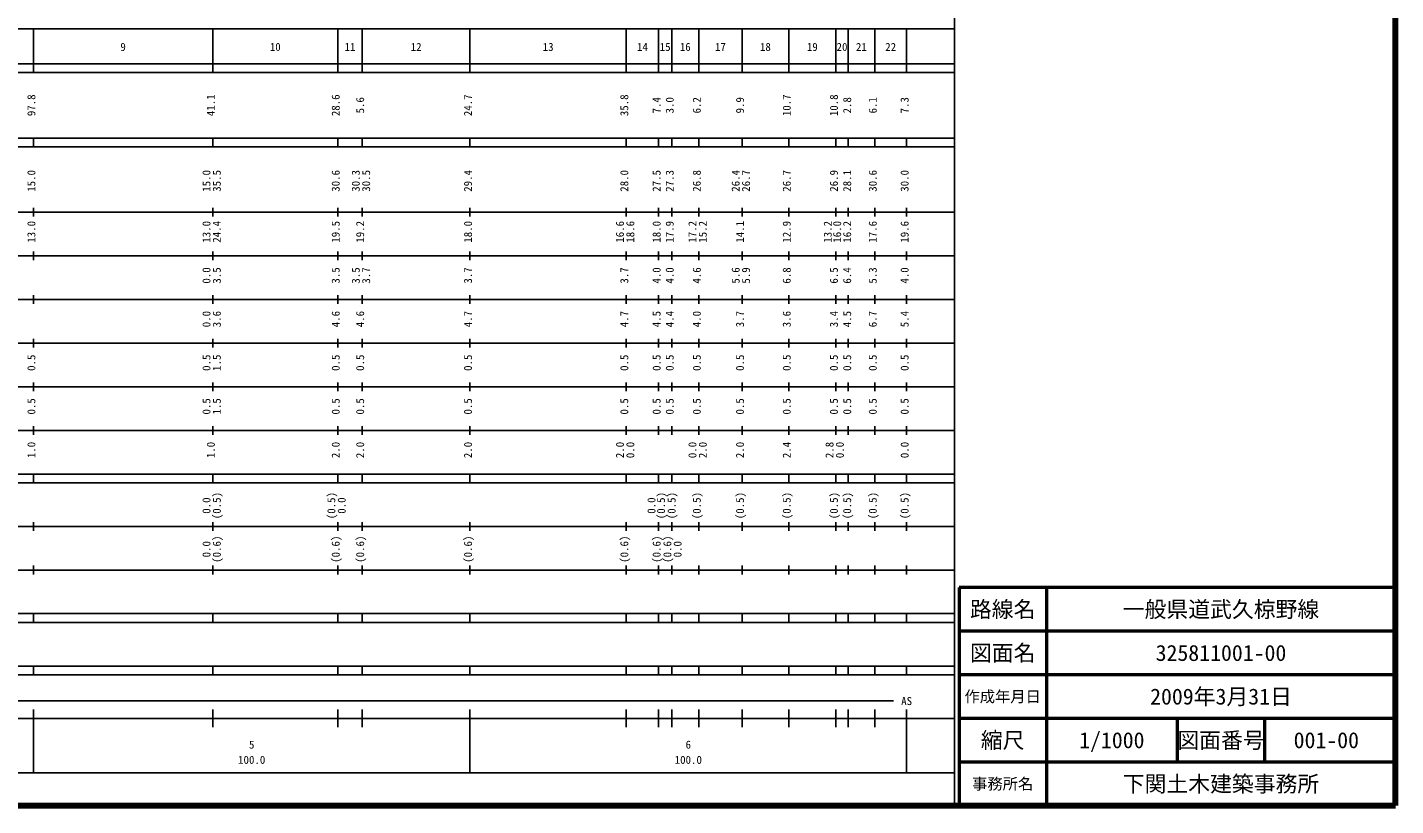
# Model space of a CAD drawing. Units: millimetres on the paper, enlarged 1000 times. Extents: x 40000 to 680000, y 20000 to 380000.
# Drawn here: x 366623 to 680000, y 20000 to 198357 of the extents above; entities that cross this region are included whole.
import ezdxf
from ezdxf.enums import TextEntityAlignment as Align

# ---------------------------------------------------------------- set-up
doc = ezdxf.new("R2010")
doc.units = ezdxf.units.MM
doc.header["$LTSCALE"] = 1000
for name, color, linetype, lineweight in [('M-TTL', 2, 'Continuous', 140), ('M-TTL-BAND', 7, 'Continuous', 25), ('M-TTL-FRAM', 2, 'Continuous', 50), ('M-TTL-LINE', 7, 'Continuous', 50)]:
    doc.layers.add(name, color=color, linetype=linetype, lineweight=lineweight)
doc.layers.add('M-TTL-TXT', color=7, linetype='Continuous')
doc.styles.add('ＭＳ ゴシック', font='')
doc.styles.get('ＭＳ ゴシック').set_extended_font_data('MS Gothic')

msp = doc.modelspace()

# ---------------------------------------------------------------- linework, layer by layer
at = {"layer": 'M-TTL'}
for p, q in [((680000, 20000), (680000, 380000)), ((40000, 20000), (680000, 20000))]:
    msp.add_line(p, q, dxfattribs=at)
at = {"layer": 'M-TTL-BAND'}
for p, q in [((579000, 20000), (579000, 370000)), ((68000, 198000), (579000, 198000)), ((368000, 188000), (368000, 198000)), ((409100, 188000), (409100, 198000)), ((437700, 188000), (437700, 198000)), ((443300, 188000), (443300, 198000)), ((468000, 188000), (468000, 198000)), ((503800, 188000), (503800, 198000)), ((511200, 188000), (511200, 198000)), ((514200, 188000), (514200, 198000)), ((520400, 188000), (520400, 198000)), ((530300, 188000), (530300, 198000)), ((541000, 188000), (541000, 198000)), ((551800, 188000), (551800, 198000)), ((554600, 188000), (554600, 198000)), ((560700, 188000), (560700, 198000)), ((568000, 188000), (568000, 198000)), ((40000, 190000), (579000, 190000)), ((40000, 188000), (579000, 188000)), ((40000, 173000), (579000, 173000)), ((368000, 171000), (368000, 173000)), ((409100, 171000), (409100, 173000)), ((437700, 171000), (437700, 173000)), ((443300, 171000), (443300, 173000)), ((468000, 171000), (468000, 173000)), ((503800, 171000), (503800, 173000)), ((511200, 171000), (511200, 173000)), ((514200, 171000), (514200, 173000)), ((520400, 171000), (520400, 173000)), ((530300, 171000), (530300, 173000)), ((541000, 171000), (541000, 173000)), ((551800, 171000), (551800, 173000)), ((554600, 171000), (554600, 173000)), ((560700, 171000), (560700, 173000)), ((568000, 171000), (568000, 173000)), ((40000, 171000), (579000, 171000)), ((368000, 155000), (368000, 157000)), ((409100, 155000), (409100, 157000)), ((437700, 155000), (437700, 157000)), ((443300, 155000), (443300, 157000)), ((468000, 155000), (468000, 157000)), ((503800, 155000), (503800, 157000)), ((511200, 155000), (511200, 157000)), ((514200, 155000), (514200, 157000)), ((520400, 155000), (520400, 157000)), ((530300, 155000), (530300, 157000)), ((541000, 155000), (541000, 157000)), ((551800, 155000), (551800, 157000)), ((554600, 155000), (554600, 157000)), ((560700, 155000), (560700, 157000)), ((568000, 155000), (568000, 157000)), ((40000, 156000), (579000, 156000)), ((46000, 146000), (579000, 146000)), ((368000, 145000), (368000, 147000)), ((409100, 145000), (409100, 147000)), ((437700, 145000), (437700, 147000)), ((443300, 145000), (443300, 147000)), ((468000, 145000), (468000, 147000)), ((503800, 145000), (503800, 147000)), ((511200, 145000), (511200, 147000)), ((514200, 145000), (514200, 147000)), ((520400, 145000), (520400, 147000)), ((530300, 145000), (530300, 147000)), ((541000, 145000), (541000, 147000)), ((551800, 145000), (551800, 147000)), ((554600, 145000), (554600, 147000)), ((560700, 145000), (560700, 147000)), ((568000, 145000), (568000, 147000)), ((52000, 136000), (579000, 136000)), ((368000, 135000), (368000, 137000)), ((409100, 135000), (409100, 137000)), ((437700, 135000), (437700, 137000)), ((443300, 135000), (443300, 137000)), ((468000, 135000), (468000, 137000)), ((503800, 135000), (503800, 137000)), ((511200, 135000), (511200, 137000)), ((514200, 135000), (514200, 137000)), ((520400, 135000), (520400, 137000)), ((530300, 135000), (530300, 137000)), ((541000, 135000), (541000, 137000)), ((551800, 135000), (551800, 137000)), ((554600, 135000), (554600, 137000)), ((560700, 135000), (560700, 137000)), ((568000, 135000), (568000, 137000)), ((46000, 126000), (579000, 126000)), ((368000, 125000), (368000, 127000)), ((409100, 125000), (409100, 127000)), ((437700, 125000), (437700, 127000)), ((443300, 125000), (443300, 127000)), ((468000, 125000), (468000, 127000)), ((503800, 125000), (503800, 127000)), ((511200, 125000), (511200, 127000)), ((514200, 125000), (514200, 127000)), ((520400, 125000), (520400, 127000)), ((530300, 125000), (530300, 127000)), ((541000, 125000), (541000, 127000)), ((551800, 125000), (551800, 127000)), ((554600, 125000), (554600, 127000)), ((560700, 125000), (560700, 127000)), ((568000, 125000), (568000, 127000)), ((52000, 116000), (579000, 116000)), ((368000, 115000), (368000, 117000)), ((409100, 115000), (409100, 117000)), ((437700, 115000), (437700, 117000)), ((443300, 115000), (443300, 117000)), ((468000, 115000), (468000, 117000)), ((503800, 115000), (503800, 117000)), ((511200, 115000), (511200, 117000)), ((514200, 115000), (514200, 117000)), ((520400, 115000), (520400, 117000)), ((530300, 115000), (530300, 117000)), ((541000, 115000), (541000, 117000)), ((551800, 115000), (551800, 117000)), ((554600, 115000), (554600, 117000)), ((560700, 115000), (560700, 117000)), ((568000, 115000), (568000, 117000)), ((368000, 105000), (368000, 107000)), ((409100, 105000), (409100, 107000)), ((437700, 105000), (437700, 107000)), ((443300, 105000), (443300, 107000)), ((468000, 105000), (468000, 107000)), ((503800, 105000), (503800, 107000)), ((511200, 105000), (511200, 107000)), ((514200, 105000), (514200, 107000)), ((520400, 105000), (520400, 107000)), ((530300, 105000), (530300, 107000)), ((541000, 105000), (541000, 107000)), ((551800, 105000), (551800, 107000)), ((554600, 105000), (554600, 107000)), ((560700, 105000), (560700, 107000)), ((568000, 105000), (568000, 107000)), ((46000, 106000), (579000, 106000)), ((40000, 96000), (579000, 96000)), ((368000, 94000), (368000, 96000)), ((409100, 94000), (409100, 96000)), ((437700, 94000), (437700, 96000)), ((443300, 94000), (443300, 96000)), ((468000, 94000), (468000, 96000)), ((503800, 94000), (503800, 96000)), ((511200, 94000), (511200, 96000)), ((514200, 94000), (514200, 96000)), ((520400, 94000), (520400, 96000)), ((530300, 94000), (530300, 96000)), ((541000, 94000), (541000, 96000)), ((551800, 94000), (551800, 96000)), ((554600, 94000), (554600, 96000)), ((560700, 94000), (560700, 96000)), ((568000, 94000), (568000, 96000)), ((40000, 94000), (579000, 94000)), ((368000, 83000), (368000, 85000)), ((409100, 83000), (409100, 85000)), ((437700, 83000), (437700, 85000)), ((443300, 83000), (443300, 85000)), ((468000, 83000), (468000, 85000)), ((503800, 83000), (503800, 85000)), ((511200, 83000), (511200, 85000)), ((514200, 83000), (514200, 85000)), ((520400, 83000), (520400, 85000)), ((530300, 83000), (530300, 85000)), ((541000, 83000), (541000, 85000)), ((551800, 83000), (551800, 85000)), ((554600, 83000), (554600, 85000)), ((560700, 83000), (560700, 85000)), ((568000, 83000), (568000, 85000)), ((49000, 84000), (579000, 84000)), ((40000, 74000), (579000, 74000)), ((368000, 73000), (368000, 75000)), ((409100, 73000), (409100, 75000)), ((437700, 73000), (437700, 75000)), ((443300, 73000), (443300, 75000)), ((468000, 73000), (468000, 75000)), ((503800, 73000), (503800, 75000)), ((511200, 73000), (511200, 75000)), ((514200, 73000), (514200, 75000)), ((520400, 73000), (520400, 75000)), ((530300, 73000), (530300, 75000)), ((541000, 73000), (541000, 75000)), ((551800, 73000), (551800, 75000)), ((554600, 73000), (554600, 75000)), ((560700, 73000), (560700, 75000)), ((568000, 73000), (568000, 75000)), ((40000, 64000), (579000, 64000)), ((368000, 62000), (368000, 64000)), ((409100, 62000), (409100, 64000)), ((437700, 62000), (437700, 64000)), ((443300, 62000), (443300, 64000)), ((468000, 62000), (468000, 64000)), ((503800, 62000), (503800, 64000)), ((511200, 62000), (511200, 64000)), ((514200, 62000), (514200, 64000)), ((520400, 62000), (520400, 64000)), ((530300, 62000), (530300, 64000)), ((541000, 62000), (541000, 64000)), ((551800, 62000), (551800, 64000)), ((554600, 62000), (554600, 64000)), ((560700, 62000), (560700, 64000)), ((568000, 62000), (568000, 64000)), ((40000, 62000), (579000, 62000)), ((40000, 52000), (579000, 52000)), ((368000, 50000), (368000, 52000)), ((409100, 50000), (409100, 52000)), ((437700, 50000), (437700, 52000)), ((443300, 50000), (443300, 52000)), ((468000, 50000), (468000, 52000)), ((503800, 50000), (503800, 52000)), ((511200, 50000), (511200, 52000)), ((514200, 50000), (514200, 52000)), ((520400, 50000), (520400, 52000)), ((530300, 50000), (530300, 52000)), ((541000, 50000), (541000, 52000)), ((551800, 50000), (551800, 52000)), ((554600, 50000), (554600, 52000)), ((560700, 50000), (560700, 52000)), ((568000, 50000), (568000, 52000)), ((40000, 50000), (579000, 50000)), ((71000, 44000), (565000, 44000)), ((368000, 27500), (368000, 42000)), ((409100, 38000), (409100, 42000)), ((437700, 38000), (437700, 42000)), ((443300, 38000), (443300, 42000)), ((468000, 27500), (468000, 42000)), ((503800, 38000), (503800, 42000)), ((511200, 38000), (511200, 42000)), ((514200, 38000), (514200, 42000)), ((520400, 38000), (520400, 42000)), ((530300, 38000), (530300, 42000)), ((541000, 38000), (541000, 42000)), ((551800, 38000), (551800, 42000)), ((554600, 38000), (554600, 42000)), ((560700, 38000), (560700, 42000)), ((568000, 27500), (568000, 42000)), ((40000, 40000), (579000, 40000)), ((68000, 27500), (579000, 27500))]:
    msp.add_line(p, q, dxfattribs=at)
at = {"layer": 'M-TTL-FRAM'}
for p, q in [((680000, 70000), (580000, 70000)), ((580000, 70000), (580000, 20000))]:
    msp.add_line(p, q, dxfattribs=at)
at = {"layer": 'M-TTL-LINE'}
for p, q in [((600000, 70000), (600000, 20000)), ((680000, 60000), (580000, 60000)), ((680000, 50000), (580000, 50000)), ((680000, 40000), (580000, 40000)), ((630000, 40000), (630000, 30000)), ((650000, 40000), (650000, 30000)), ((680000, 30000), (580000, 30000))]:
    msp.add_line(p, q, dxfattribs=at)

# ---------------------------------------------------------------- texts
at = {"layer": 'M-TTL-BAND', "style": 'ＭＳ ゴシック'}
for s, p in [('9', (388550, 192405)), ('10', (423400, 192405)), ('11', (440500, 192405)), ('12', (455650, 192405)), ('13', (485900, 192405)), ('14', (507500, 192405)), ('15', (512700, 192405)), ('16', (517300, 192405)), ('17', (525350, 192405)), ('18', (535650, 192405)), ('19', (546400, 192405)), ('20', (553200, 192405)), ('21', (557650, 192405)), ('22', (564350, 192405)), ('AS', (568000, 42500)), ('5', (418000, 32523)), ('6', (518000, 32523)), ('100.0', (418000, 29033)), ('100.0', (518000, 29033))]:
    msp.add_text(s, height=1833, dxfattribs=at).set_placement(p, align=Align.BOTTOM_CENTER)
for s, p in [('97.8', (369000, 180500)), ('41.1', (410100, 180500)), ('28.6', (438700, 180500)), ('5.6', (444300, 180500)), ('24.7', (469000, 180500)), ('35.8', (504800, 180500)), ('7.4', (512200, 180500)), ('3.0', (515200, 180500)), ('6.2', (521400, 180500)), ('9.9', (531300, 180500)), ('10.7', (542000, 180500)), ('10.8', (552800, 180500)), ('2.8', (555845, 180500)), ('6.1', (561700, 180500)), ('7.3', (569000, 180500)), ('15.0', (369000, 163174)), ('15.0', (409100, 163174)), ('35.5', (411470, 163174)), ('30.6', (438700, 163174)), ('30.3', (443300, 163174)), ('30.5', (445670, 163174)), ('29.4', (469000, 163174)), ('28.0', (504800, 163174)), ('27.5', (512200, 163174)), ('27.3', (515200, 163174)), ('26.8', (521400, 163174)), ('26.4', (530300, 163174)), ('26.7', (532670, 163174)), ('26.7', (542000, 163174)), ('26.9', (552800, 163174)), ('28.1', (555845, 163174)), ('30.6', (561700, 163174)), ('30.0', (569000, 163174)), ('13.0', (369000, 151500)), ('13.0', (409100, 151500)), ('24.4', (411470, 151500)), ('19.5', (438700, 151500)), ('19.2', (444300, 151500)), ('18.0', (469000, 151500)), ('16.6', (503800, 151500)), ('18.6', (506170, 151500)), ('18.0', (512200, 151500)), ('17.9', (515200, 151500)), ('17.2', (520400, 151500)), ('15.2', (522770, 151500)), ('14.1', (531300, 151500)), ('12.9', (542000, 151500)), ('13.2', (551394, 151500)), ('16.0', (553542, 151500)), ('16.2', (555845, 151500)), ('17.6', (561700, 151500)), ('19.6', (569000, 151500)), ('0.0', (409100, 141500)), ('3.5', (411470, 141500)), ('3.5', (438700, 141500)), ('3.5', (443300, 141500)), ('3.7', (445670, 141500)), ('3.7', (469000, 141500)), ('3.7', (504800, 141500)), ('4.0', (512200, 141500)), ('4.0', (515200, 141500)), ('4.6', (521400, 141500)), ('5.6', (530300, 141500)), ('5.9', (532670, 141500)), ('6.8', (542000, 141500)), ('6.5', (552800, 141500)), ('6.4', (555845, 141500)), ('5.3', (561700, 141500)), ('4.0', (569000, 141500)), ('0.0', (409100, 131500)), ('3.6', (411470, 131500)), ('4.6', (438700, 131500)), ('4.6', (444300, 131500)), ('4.7', (469000, 131500)), ('4.7', (504800, 131500)), ('4.5', (512200, 131500)), ('4.4', (515200, 131500)), ('4.0', (521400, 131500)), ('3.7', (531300, 131500)), ('3.6', (542000, 131500)), ('3.4', (552800, 131500)), ('4.5', (555845, 131500)), ('6.7', (561700, 131500)), ('5.4', (569000, 131500)), ('0.5', (369000, 121500)), ('0.5', (409100, 121500)), ('1.5', (411470, 121500)), ('0.5', (438700, 121500)), ('0.5', (444300, 121500)), ('0.5', (469000, 121500)), ('0.5', (504800, 121500)), ('0.5', (512200, 121500)), ('0.5', (515200, 121500)), ('0.5', (521400, 121500)), ('0.5', (531300, 121500)), ('0.5', (542000, 121500)), ('0.5', (552800, 121500)), ('0.5', (555845, 121500)), ('0.5', (561700, 121500)), ('0.5', (569000, 121500)), ('0.5', (369000, 111500)), ('0.5', (409100, 111500)), ('1.5', (411470, 111500)), ('0.5', (438700, 111500)), ('0.5', (444300, 111500)), ('0.5', (469000, 111500)), ('0.5', (504800, 111500)), ('0.5', (512200, 111500)), ('0.5', (515200, 111500)), ('0.5', (521400, 111500)), ('0.5', (531300, 111500)), ('0.5', (542000, 111500)), ('0.5', (552800, 111500)), ('0.5', (555845, 111500)), ('0.5', (561700, 111500)), ('0.5', (569000, 111500)), ('1.0', (369000, 101500)), ('1.0', (410100, 101500)), ('2.0', (438700, 101500)), ('2.0', (444300, 101500)), ('2.0', (469000, 101500)), ('2.0', (503800, 101500)), ('0.0', (506170, 101500)), ('0.0', (520400, 101500)), ('2.0', (522770, 101500)), ('2.0', (531300, 101500)), ('2.4', (542000, 101500)), ('2.8', (551800, 101500)), ('0.0', (554170, 101500)), ('0.0', (569000, 101500)), ('(0.5)', (411470, 88764)), ('(0.5)', (437700, 88764)), ('(0.5)', (513211, 88764)), ('(0.5)', (515637, 88764)), ('(0.5)', (521400, 88764)), ('(0.5)', (531300, 88764)), ('(0.5)', (542000, 88764)), ('(0.5)', (552800, 88764)), ('(0.5)', (555845, 88764)), ('(0.5)', (561700, 88764)), ('(0.5)', (569000, 88764)), ('0.0', (409100, 88764)), ('0.0', (440070, 88764)), ('0.0', (511022, 88764)), ('(0.6)', (411470, 78764)), ('(0.6)', (438700, 78764)), ('(0.6)', (444300, 78764)), ('(0.6)', (469000, 78764)), ('(0.6)', (504800, 78764)), ('(0.6)', (512200, 78764)), ('(0.6)', (514663, 78764)), ('0.0', (409100, 78764)), ('0.0', (517000, 78764))]:
    msp.add_text(s, height=1833, rotation=90, dxfattribs=at).set_placement(p, align=Align.BOTTOM_CENTER)
at = {"layer": 'M-TTL-TXT', "style": 'ＭＳ ゴシック'}
for s, height, p in [('路線名', 3666, (590000, 65000)), ('路線名', 3666, (590000, 65000)), ('一般県道武久椋野線', 3666, (640000, 65000)), ('図面名', 3666, (590000, 55000)), ('図面名', 3666, (590000, 55000)), ('325811001-00', 3666, (640000, 55000)), ('2009年3月31日', 3666, (640000, 45000)), ('作成年月日', 2566, (590000, 45000)), ('作成年月日', 2566, (590000, 45000)), ('縮尺', 3666, (590000, 35000)), ('縮尺', 3666, (590000, 35000)), ('1/1000', 3666, (615000, 35000)), ('図面番号', 3666, (640000, 35000)), ('図面番号', 3666, (640000, 35000)), ('001-00', 3666, (664125, 35000)), ('事務所名', 2566, (590000, 25000)), ('事務所名', 2566, (590000, 25000)), ('下関土木建築事務所', 3666, (640000, 25000))]:
    msp.add_text(s, height=height, dxfattribs=at).set_placement(p, align=Align.MIDDLE_CENTER)

doc.saveas('drawing.dxf')
